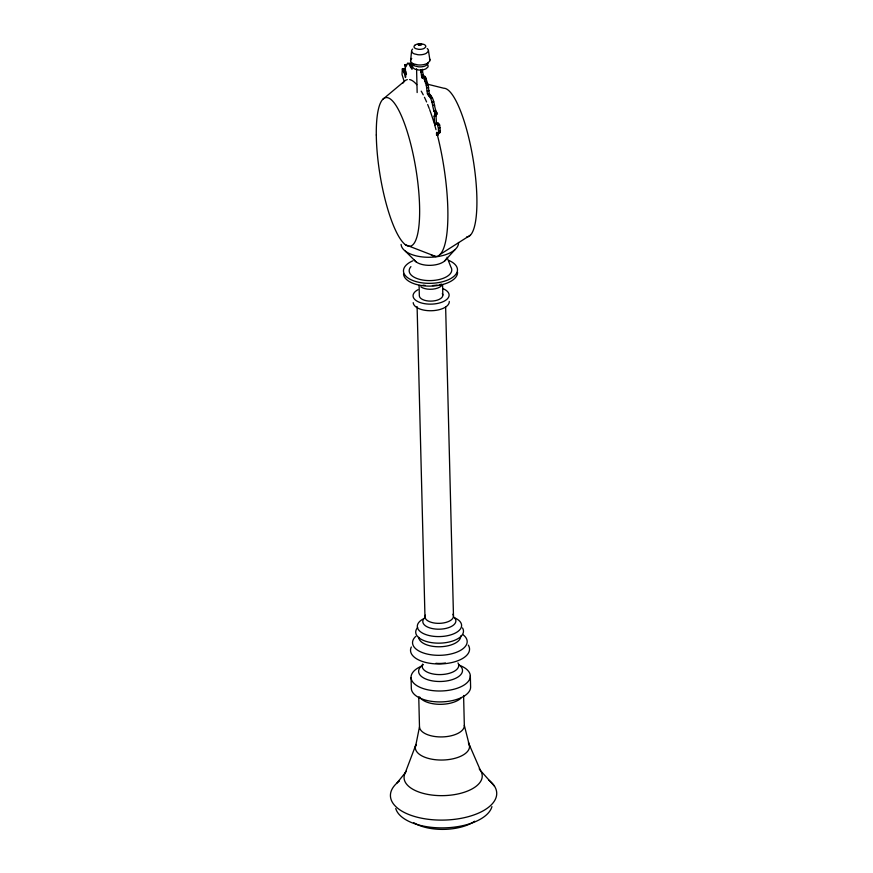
<?xml version="1.0" encoding="UTF-8"?>
<svg xmlns="http://www.w3.org/2000/svg" width="873" height="873" viewBox="0 0 873 873"><rect width="100%" height="100%" fill="white"/><g stroke="black" fill="none" stroke-linecap="round" stroke-linejoin="round"><path stroke-width="1.31" d="M436.565 135.359L436.5 132.849L437.94 133.296L438.475 132.456L438.421 127.982L437.297 124.457L435.627 123.573L435.18 125.046L434.645 123.475L436.478 123.18L435.976 115.945L437.002 113.043C433.87 108.066 435.038 101.268 431.415 96.379L429.243 93.509L428.141 85.161L425.642 77.413L424.387 76.246L422.554 76.54L422.423 78.406L421.79 77.402L420.655 69.589M437.94 133.296L440.308 132.161L439.665 125.014L438.17 123.115L435.627 123.573M410.572 60.728L411.587 51.092M415.286 747.845L419.487 726.849L418.756 696.96M405.116 773.172L416.006 744.44A27.15 13.073 -1.4 0 0 443.211 760.012A27.15 13.073 -1.4 0 0 468.419 742.716L480.587 770.695L494.489 786.169M402.355 68.891L404.657 74.336L406.491 74.03L404.188 68.596L402.355 68.891L402.027 74.478L404.177 81.451L382.898 99.26M403.697 69.545L404.188 68.596M434.645 123.475L434.143 116.24L435.169 113.337C432.048 108.361 433.215 101.574 429.592 96.685L427.421 93.815L426.319 85.467L423.82 77.719L422.554 76.54M412.613 49.052L411.827 50.045A8.217 3.961 -1.4 0 0 414.206 53.842L418.036 54.748A8.523 4.103 -1.4 0 0 426.111 53.428L428.185 51.562A8.217 3.961 -1.4 0 0 427.192 48.55M411.74 58.382L410.834 59.517A9.45 4.551 -1.4 0 0 413.573 63.882L417.971 64.918A9.799 4.725 -1.4 0 0 427.257 63.413L429.647 61.263A9.45 4.551 -1.4 0 0 429.516 58.873M413.584 64.755L412.864 65.661A7.562 3.645 -1.4 0 0 415.057 69.153L418.571 69.982A7.835 3.776 -1.4 0 0 425.991 68.771L427.912 67.057A7.562 3.645 -1.4 0 0 426.984 64.286M396.789 783.201L405.334 772.703M444.772 260.863L455.106 249.525M407.582 63.325L408.826 63.664L410.43 66.806L412.263 66.512L410.659 63.369L407.582 63.325L405.923 66.828L404.625 64.766L406.458 64.46M440.025 254.49L470.274 235.241M437.449 123.279L438.17 123.115M408.826 63.664L410.659 63.369M409.808 65.235L411.641 64.94M402.9 69.753L404.723 69.447M403.872 71.772L405.694 71.477M420.71 72.066L422.543 71.772L422.488 69.294M421.517 75.176L423.34 74.882L423.623 77.108L421.79 77.402M423.143 76.638L424.965 76.344M423.82 77.719L425.642 77.413M424.289 79.323L426.122 79.028M424.627 81.396L426.461 81.102M425.489 83.328L427.323 83.033M426.319 85.467L428.141 85.161M426.832 87.769L428.654 87.464M427.213 90.999L429.036 90.705M427.421 93.815L429.243 93.509M428.196 95.048L430.018 94.753M428.992 96.325L430.826 96.03M429.592 96.685L431.415 96.379M430.575 98.245L432.397 97.951M431.906 102.01L433.728 101.705M432.801 105.458L434.634 105.153M433.87 111.264L435.692 110.969M435.169 113.337L437.002 113.043M435.201 114.669L437.035 114.374M434.143 116.24L435.976 115.945M437.297 124.457L439.119 124.152M437.831 125.308L439.665 125.014M438.421 127.982L440.243 127.676M438.639 130.797L440.472 130.492M438.475 132.456L440.308 132.161M439.021 133.045L439.774 133.002M426.755 84.004L443.757 88.228A75.274 18.18 80.7 0 1 473.603 162.28A75.274 18.18 80.7 0 1 466.717 236.932M405.345 244.713L435.78 256.498M413.562 64.351L412.776 63.936L412.34 64.733L412.012 69.316L410.43 66.806M405.367 251.162L416.017 261.813M447.02 257.197L450.872 267.007A21.301 10.258 -1.4 0 1 429.232 280.604A21.301 10.258 -1.4 0 1 410.921 266.636M422.543 71.772L423.34 74.882M463.596 695.486L464.327 725.376L469.543 746.066M404.657 74.336C406.502 84.845 405.618 66.446 404.625 64.766M428.425 50.514L429.909 60.051M445.634 307.012L453.48 616.011M417.098 306.598L424.976 616.949M470.329 675.735L470.602 686.647A29.649 14.284 -1.4 0 1 441.836 701.892A29.649 14.284 -1.4 0 1 411.336 688.59L411.063 677.677M442.578 284.543L442.829 295.063M438.333 132.554L438.388 135.064M416.574 68.836L417.152 92.549M419.084 285.318L419.335 295.838A11.753 5.664 -1.4 0 0 432.964 301.01A11.753 5.664 -1.4 0 0 442.338 293.612M474.661 821.242A37.845 18.235 -1.4 0 1 413.638 822.606M468.31 645.125A29.518 14.219 -1.4 0 1 440.898 663.938A29.518 14.219 -1.4 0 1 411.325 646.991M462.483 627.916A23.898 11.513 -1.4 0 1 438.213 643.161A23.898 11.513 -1.4 0 1 417.665 627.491M460.737 635.948A21.028 10.127 -1.4 0 1 440.33 646.751A21.028 10.127 -1.4 0 1 418.713 637.323M488.815 780.178A53.166 25.612 -1.4 0 1 477.596 813.516A53.166 25.612 -1.4 0 1 407.964 814.16A53.166 25.612 -1.4 0 1 399.485 780.997M452.88 614.254A14.263 6.875 -1.4 0 1 439.643 623.344A14.263 6.875 -1.4 0 1 425.358 615.159M453.414 616.775A16.543 7.966 -1.4 0 1 439.828 629.182A16.543 7.966 -1.4 0 1 424.791 617.713M454.658 617.855A22.163 10.683 -1.4 0 1 455.575 632.936A22.163 10.683 -1.4 0 1 424.256 633.962A22.163 10.683 -1.4 0 1 423.34 618.881M445.416 662.989A18.3 8.817 -1.4 0 1 435.943 663.305M458.674 665.008A29.649 14.284 -1.4 0 1 462.963 685.72A29.649 14.284 -1.4 0 1 419.618 687.149A29.649 14.284 -1.4 0 1 421.375 666.23M459.242 664.997A21.967 10.585 -1.4 0 1 454.178 678.954A21.967 10.585 -1.4 0 1 425.031 678.681A21.967 10.585 -1.4 0 1 423.34 664.669M491.936 806.587A48.517 23.375 -1.4 0 1 443.964 827.877A48.517 23.375 -1.4 0 1 395.753 808.518M457.965 662.913A18.3 8.817 -1.4 0 1 440.963 674.578A18.3 8.817 -1.4 0 1 422.63 664.069M460.857 698.269A22.436 10.803 -1.4 0 1 438.835 704.304A22.436 10.803 -1.4 0 1 419.629 697.014M464.327 725.376A22.436 10.803 -1.4 0 1 442.567 736.91A22.436 10.803 -1.4 0 1 419.487 726.849M479.212 768.862A39.089 18.835 -1.4 0 1 444.292 795.609A39.089 18.835 -1.4 0 1 406.261 771.263M463.116 634.791A27.336 13.171 -1.4 0 1 440.658 655.296A27.336 13.171 -1.4 0 1 415.799 636.352M443.462 288.887A18.038 8.697 -1.4 0 1 444.204 301.163A18.038 8.697 -1.4 0 1 418.713 302.003A18.038 8.697 -1.4 0 1 417.96 289.727M449.279 301.447A18.038 8.697 -1.4 0 1 431.775 310.723A18.038 8.697 -1.4 0 1 413.213 302.636M441.52 284.085A22.807 10.989 -1.4 0 1 439.359 284.631M437.122 285.056A22.807 10.989 -1.4 0 1 432.43 285.569M425.326 285.449A22.807 10.989 -1.4 0 1 423.034 285.165M442.229 284.707A11.753 5.664 -1.4 0 1 432.67 289.17A11.753 5.664 -1.4 0 1 420.797 286.781M457.528 272.212A27.008 13.008 -1.4 0 1 431.327 286.093A27.008 13.008 -1.4 0 1 403.544 273.991M448.995 260.514A27.008 13.008 -1.4 0 1 449.453 279.229A27.008 13.008 -1.4 0 1 410.616 279.524A27.008 13.008 -1.4 0 1 412.874 260.798M458.532 242.487A28.733 13.848 -1.4 0 1 430.651 257.251A28.733 13.848 -1.4 0 1 401.1 244.375M446.31 258.888A16.609 7.999 -1.4 0 1 430.64 265.337A16.609 7.999 -1.4 0 1 414.249 259.936M428.043 62.932A7.562 3.645 -1.4 0 1 427.835 63.893L425.915 65.617A7.835 3.776 -1.4 0 1 418.494 66.828L414.981 65.988A7.562 3.645 -1.4 0 1 412.569 63.467M436.696 132.314A89.613 21.65 80.7 0 1 447.685 223.695A89.613 21.65 80.7 0 1 430.935 254.632M402.715 83.35A89.613 21.65 80.7 0 1 407.331 79.607M409.612 79.574A89.613 21.65 80.7 0 1 416.759 84.692M421.212 91.152A89.613 21.65 80.7 0 1 423.241 94.841M424.442 97.263A89.613 21.65 80.7 0 1 426.591 101.966M427.65 104.509A89.613 21.65 80.7 0 1 429.221 108.492M429.647 109.638A89.613 21.65 80.7 0 1 434.219 123.42M434.579 124.653A89.613 21.65 80.7 0 1 436.009 129.717M414.73 45.331L414.173 46.029A5.751 2.772 -1.4 0 0 415.843 48.681L418.527 49.314A5.969 2.87 -1.4 0 0 424.169 48.397L425.631 47.087A5.751 2.772 -1.4 0 0 423.962 44.425L421.277 43.792A5.969 2.87 -1.4 0 0 415.635 44.719L414.73 45.331M418.691 45.112A1.735 0.829 -1.4 0 0 421.572 44.654A1.735 0.829 -1.4 0 0 419.4 43.694A1.735 0.829 -1.4 0 0 418.691 45.112M376.296 134.999A75.274 18.18 80.7 0 0 409.415 246.273A75.274 18.18 80.7 0 0 408.106 134.497A75.274 18.18 80.7 0 0 376.296 134.999"/></g></svg>
